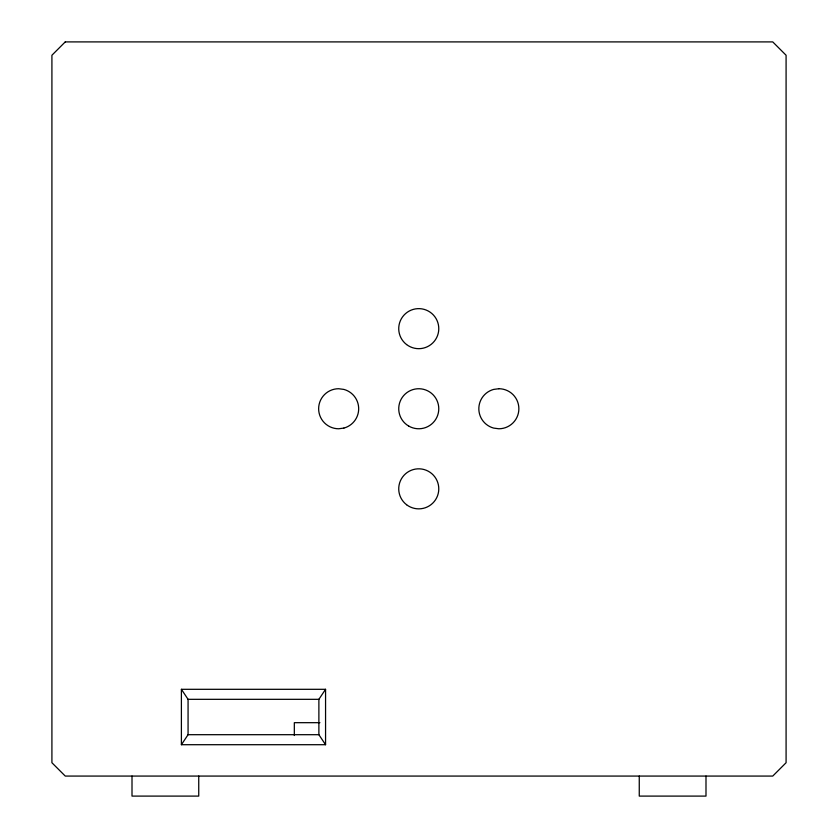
<?xml version="1.0" encoding="UTF-8"?>
<svg xmlns="http://www.w3.org/2000/svg" width="838" height="838" viewBox="0 0 838 838"><rect width="100%" height="100%" fill="white"/><g stroke="black" fill="none" stroke-linecap="round" stroke-linejoin="round"><path stroke-width="1.26" d="M181.396 744.71L188.068 734.696L188.068 699.321L181.396 689.307L325.563 689.307L325.563 744.71L181.396 744.71L181.396 689.307M325.563 744.71L318.88 734.696L318.88 699.321L325.563 689.307M188.068 699.321L318.88 699.321M319.906 722.681L294.327 722.681L294.327 735.513M188.068 734.696L318.88 734.696M705.994 776.072L705.994 796.1L639.258 796.1L639.258 776.072M198.742 776.072L198.742 796.1L132.006 796.1L132.006 776.072M65.259 41.9L51.914 55.245L51.914 762.727L65.259 776.072L772.741 776.072L786.086 762.727L786.086 55.245L772.741 41.9L65.259 41.9M498.851 388.727L493.666 389.408A20.028 20.028 0 0 0 493.666 428.092L498.851 428.773A20.028 20.028 0 0 0 518.869 408.745A20.028 20.028 0 0 0 498.851 388.727M343.852 428.092L338.667 428.773A20.028 20.028 0 0 1 318.639 408.745A20.028 20.028 0 0 1 338.667 388.727L343.852 389.408A20.028 20.028 0 0 1 343.852 428.092M406.566 344.544A20.028 20.028 0 0 0 438.609 331.272A20.028 20.028 0 0 0 411.091 310.154A20.028 20.028 0 0 0 406.566 344.544M408.745 426.092A20.028 20.028 0 0 0 438.777 408.745A20.028 20.028 0 0 0 408.745 391.409A20.028 20.028 0 0 0 408.745 426.092M406.566 504.727A20.028 20.028 0 0 0 438.609 491.456A20.028 20.028 0 0 0 411.091 470.338A20.028 20.028 0 0 0 406.566 504.727"/></g></svg>
